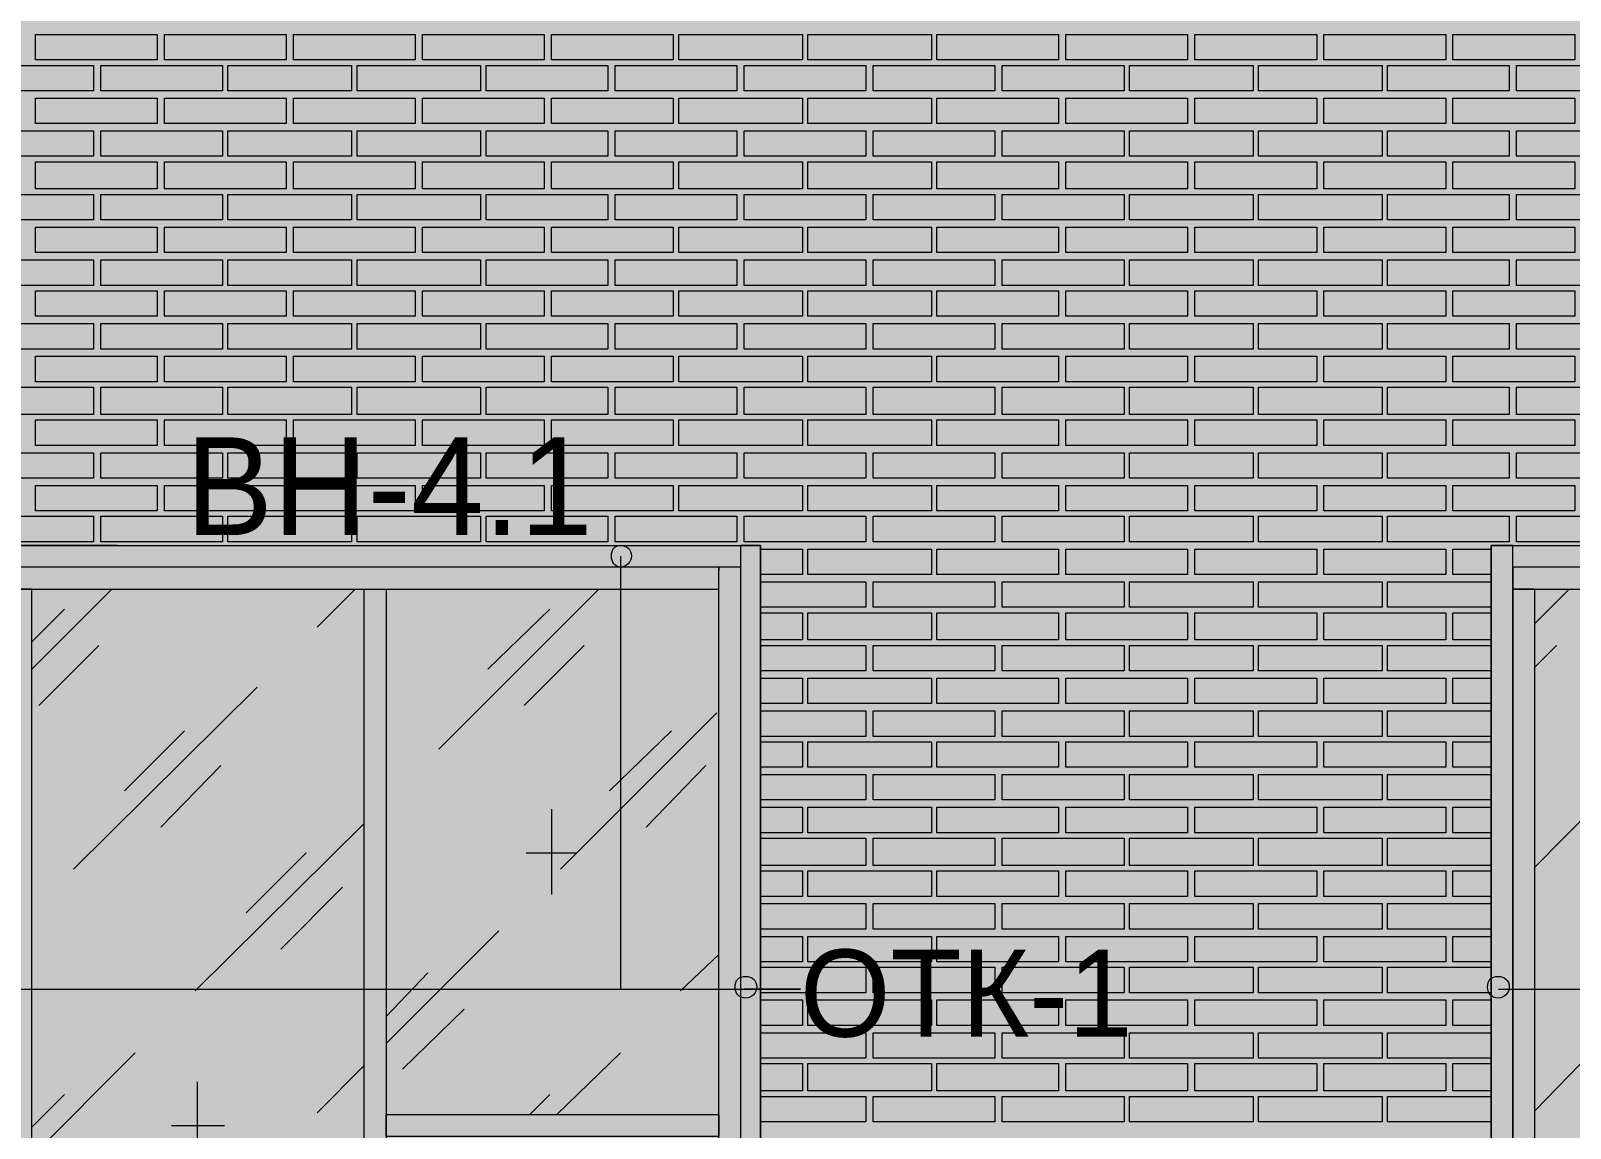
# Model space of a CAD drawing. Header units: millimetres. Extents: x -28928 to 100580, y -22867 to 36490.
# Drawn here: x 31447 to 35031, y -2820 to -267 of the extents above; entities that cross this region are included whole.
import ezdxf

# ---------------------------------------------------------------- set-up
doc = ezdxf.new("R2010")
doc.units = ezdxf.units.MM
doc.layers.add('PDF _Геометрия', color=7, linetype='Continuous', true_color=0x8f8e8d)
doc.layers.add('PDF _Сплошная заливка', color=7, linetype='Continuous', true_color=0xffffff)
doc.layers.add('PDF _Текст', color=7, linetype='Continuous')

msp = doc.modelspace()

# ---------------------------------------------------------------- hatches: boundary and pattern name
at = {"layer": 'PDF _Сплошная заливка', "true_color": 0xdcd6cf, "transparency": 33554559}
h = msp.add_hatch(color=254, dxfattribs=at)
h.paths.add_polyline_path([(29617.6, 1544.1), (29617.6, 9028.4), (29486.4, 9028.4), (29486.4, 1544.1)])
h.paths.add_polyline_path([(47137.2, -1464), (47137.2, -4713.2), (55763.7, -4713.2), (55763.7, 1455.3), (29617.6, 1455.3), (29617.6, 1523), (29486.4, 1523), (29486.4, -4713.2), (45263, -4713.2), (45263, -1464)])

# ---------------------------------------------------------------- linework, layer by layer
at = {"layer": 'PDF _Геометрия', "lineweight": 9}
for points in [[(31741.4, -275.1), (31741.4, -334.3), (31458, -334.3), (31458, -275.1)], [(32041.8, -275.1), (32041.8, -334.3), (31758.4, -334.3), (31758.4, -275.1)], [(32342.2, -275.1), (32342.2, -334.3), (32058.7, -334.3), (32058.7, -275.1)], [(32642.6, -275.1), (32642.6, -334.3), (32359.1, -334.3), (32359.1, -275.1)], [(32943, -275.1), (32943, -334.3), (32659.5, -334.3), (32659.5, -275.1)], [(33243.4, -275.1), (33243.4, -334.3), (32955.7, -334.3), (32955.7, -275.1)], [(33543.7, -275.1), (33543.7, -334.3), (33256.1, -334.3), (33256.1, -275.1)], [(33839.9, -275.1), (33839.9, -334.3), (33556.4, -334.3), (33556.4, -275.1)], [(34140.3, -275.1), (34140.3, -334.3), (33856.8, -334.3), (33856.8, -275.1)], [(34440.7, -275.1), (34440.7, -334.3), (34157.2, -334.3), (34157.2, -275.1)], [(34741.1, -275.1), (34741.1, -334.3), (34457.6, -334.3), (34457.6, -275.1)], [(35041.4, -275.1), (35041.4, -334.3), (34758, -334.3), (34758, -275.1)], [(31593.4, -406.3), (31449.5, -406.3), (31309.9, -406.3), (31309.9, -347), (31449.5, -347), (31593.4, -347)], [(31893.7, -406.3), (31749.9, -406.3), (31610.3, -406.3), (31610.3, -347), (31749.9, -347), (31893.7, -347)], [(32194.1, -406.3), (32050.3, -406.3), (31906.4, -406.3), (31906.4, -347), (32050.3, -347), (32194.1, -347)], [(32494.5, -406.3), (32350.7, -406.3), (32206.8, -406.3), (32206.8, -347), (32350.7, -347), (32494.5, -347)], [(32790.7, -406.3), (32651.1, -406.3), (32507.2, -406.3), (32507.2, -347), (32651.1, -347), (32790.7, -347)], [(33091.1, -406.3), (32951.4, -406.3), (32807.6, -406.3), (32807.6, -347), (32951.4, -347), (33091.1, -347)], [(33391.4, -406.3), (33247.6, -406.3), (33108, -406.3), (33108, -347), (33247.6, -347), (33391.4, -347)], [(33691.8, -406.3), (33548, -406.3), (33408.4, -406.3), (33408.4, -347), (33548, -347), (33691.8, -347)], [(33992.2, -406.3), (33848.4, -406.3), (33708.7, -406.3), (33708.7, -347), (33848.4, -347), (33992.2, -347)], [(34292.6, -406.3), (34148.7, -406.3), (34004.9, -406.3), (34004.9, -347), (34148.7, -347), (34292.6, -347)], [(34593, -406.3), (34449.1, -406.3), (34305.3, -406.3), (34305.3, -347), (34449.1, -347), (34593, -347)], [(34889.1, -406.3), (34749.5, -406.3), (34605.7, -406.3), (34605.7, -347), (34749.5, -347), (34889.1, -347)], [(35189.5, -406.3), (35049.9, -406.3), (34906.1, -406.3), (34906.1, -347), (35049.9, -347), (35189.5, -347)], [(31741.4, -423.2), (31741.4, -482.4), (31458, -482.4), (31458, -423.2)], [(32041.8, -423.2), (32041.8, -482.4), (31758.4, -482.4), (31758.4, -423.2)], [(32342.2, -423.2), (32342.2, -482.4), (32058.7, -482.4), (32058.7, -423.2)], [(32642.6, -423.2), (32642.6, -482.4), (32359.1, -482.4), (32359.1, -423.2)], [(32943, -423.2), (32943, -482.4), (32659.5, -482.4), (32659.5, -423.2)], [(33243.4, -423.2), (33243.4, -482.4), (32955.7, -482.4), (32955.7, -423.2)], [(33543.7, -423.2), (33543.7, -482.4), (33256.1, -482.4), (33256.1, -423.2)], [(33839.9, -423.2), (33839.9, -482.4), (33556.4, -482.4), (33556.4, -423.2)], [(34140.3, -423.2), (34140.3, -482.4), (33856.8, -482.4), (33856.8, -423.2)], [(34440.7, -423.2), (34440.7, -482.4), (34157.2, -482.4), (34157.2, -423.2)], [(34741.1, -423.2), (34741.1, -482.4), (34457.6, -482.4), (34457.6, -423.2)], [(35041.4, -423.2), (35041.4, -482.4), (34758, -482.4), (34758, -423.2)], [(31593.4, -558.6), (31449.5, -558.6), (31309.9, -558.6), (31309.9, -499.3), (31449.5, -499.3), (31593.4, -499.3)], [(31893.7, -558.6), (31749.9, -558.6), (31610.3, -558.6), (31610.3, -499.3), (31749.9, -499.3), (31893.7, -499.3)], [(32194.1, -558.6), (32050.3, -558.6), (31906.4, -558.6), (31906.4, -499.3), (32050.3, -499.3), (32194.1, -499.3)], [(32494.5, -558.6), (32350.7, -558.6), (32206.8, -558.6), (32206.8, -499.3), (32350.7, -499.3), (32494.5, -499.3)], [(32790.7, -558.6), (32651.1, -558.6), (32507.2, -558.6), (32507.2, -499.3), (32651.1, -499.3), (32790.7, -499.3)], [(33091.1, -558.6), (32951.4, -558.6), (32807.6, -558.6), (32807.6, -499.3), (32951.4, -499.3), (33091.1, -499.3)], [(33391.4, -558.6), (33247.6, -558.6), (33108, -558.6), (33108, -499.3), (33247.6, -499.3), (33391.4, -499.3)], [(33691.8, -558.6), (33548, -558.6), (33408.4, -558.6), (33408.4, -499.3), (33548, -499.3), (33691.8, -499.3)], [(33992.2, -558.6), (33848.4, -558.6), (33708.7, -558.6), (33708.7, -499.3), (33848.4, -499.3), (33992.2, -499.3)], [(34292.6, -558.6), (34148.7, -558.6), (34004.9, -558.6), (34004.9, -499.3), (34148.7, -499.3), (34292.6, -499.3)], [(34593, -558.6), (34449.1, -558.6), (34305.3, -558.6), (34305.3, -499.3), (34449.1, -499.3), (34593, -499.3)], [(34889.1, -558.6), (34749.5, -558.6), (34605.7, -558.6), (34605.7, -499.3), (34749.5, -499.3), (34889.1, -499.3)], [(35189.5, -558.6), (35049.9, -558.6), (34906.1, -558.6), (34906.1, -499.3), (35049.9, -499.3), (35189.5, -499.3)], [(31741.4, -571.3), (31741.4, -634.7), (31458, -634.7), (31458, -571.3)], [(32041.8, -571.3), (32041.8, -634.7), (31758.4, -634.7), (31758.4, -571.3)], [(32342.2, -571.3), (32342.2, -634.7), (32058.7, -634.7), (32058.7, -571.3)], [(32642.6, -571.3), (32642.6, -634.7), (32359.1, -634.7), (32359.1, -571.3)], [(32943, -571.3), (32943, -634.7), (32659.5, -634.7), (32659.5, -571.3)], [(33243.4, -571.3), (33243.4, -634.7), (32955.7, -634.7), (32955.7, -571.3)], [(33543.7, -571.3), (33543.7, -634.7), (33256.1, -634.7), (33256.1, -571.3)], [(33839.9, -571.3), (33839.9, -634.7), (33556.4, -634.7), (33556.4, -571.3)], [(34140.3, -571.3), (34140.3, -634.7), (33856.8, -634.7), (33856.8, -571.3)], [(34440.7, -571.3), (34440.7, -634.7), (34157.2, -634.7), (34157.2, -571.3)], [(34741.1, -571.3), (34741.1, -634.7), (34457.6, -634.7), (34457.6, -571.3)], [(35041.4, -571.3), (35041.4, -634.7), (34758, -634.7), (34758, -571.3)], [(31593.4, -706.6), (31449.5, -706.6), (31309.9, -706.6), (31309.9, -647.4), (31449.5, -647.4), (31593.4, -647.4)], [(31893.7, -706.6), (31749.9, -706.6), (31610.3, -706.6), (31610.3, -647.4), (31749.9, -647.4), (31893.7, -647.4)], [(32194.1, -706.6), (32050.3, -706.6), (31906.4, -706.6), (31906.4, -647.4), (32050.3, -647.4), (32194.1, -647.4)], [(32494.5, -706.6), (32350.7, -706.6), (32206.8, -706.6), (32206.8, -647.4), (32350.7, -647.4), (32494.5, -647.4)], [(32790.7, -706.6), (32651.1, -706.6), (32507.2, -706.6), (32507.2, -647.4), (32651.1, -647.4), (32790.7, -647.4)], [(33091.1, -706.6), (32951.4, -706.6), (32807.6, -706.6), (32807.6, -647.4), (32951.4, -647.4), (33091.1, -647.4)], [(33391.4, -706.6), (33247.6, -706.6), (33108, -706.6), (33108, -647.4), (33247.6, -647.4), (33391.4, -647.4)], [(33691.8, -706.6), (33548, -706.6), (33408.4, -706.6), (33408.4, -647.4), (33548, -647.4), (33691.8, -647.4)], [(33992.2, -706.6), (33848.4, -706.6), (33708.7, -706.6), (33708.7, -647.4), (33848.4, -647.4), (33992.2, -647.4)], [(34292.6, -706.6), (34148.7, -706.6), (34004.9, -706.6), (34004.9, -647.4), (34148.7, -647.4), (34292.6, -647.4)], [(34593, -706.6), (34449.1, -706.6), (34305.3, -706.6), (34305.3, -647.4), (34449.1, -647.4), (34593, -647.4)], [(34889.1, -706.6), (34749.5, -706.6), (34605.7, -706.6), (34605.7, -647.4), (34749.5, -647.4), (34889.1, -647.4)], [(35189.5, -706.6), (35049.9, -706.6), (34906.1, -706.6), (34906.1, -647.4), (35049.9, -647.4), (35189.5, -647.4)], [(31741.4, -723.6), (31741.4, -782.8), (31458, -782.8), (31458, -723.6)], [(32041.8, -723.6), (32041.8, -782.8), (31758.4, -782.8), (31758.4, -723.6)], [(32342.2, -723.6), (32342.2, -782.8), (32058.7, -782.8), (32058.7, -723.6)], [(32642.6, -723.6), (32642.6, -782.8), (32359.1, -782.8), (32359.1, -723.6)], [(32943, -723.6), (32943, -782.8), (32659.5, -782.8), (32659.5, -723.6)], [(33243.4, -723.6), (33243.4, -782.8), (32955.7, -782.8), (32955.7, -723.6)], [(33543.7, -723.6), (33543.7, -782.8), (33256.1, -782.8), (33256.1, -723.6)], [(33839.9, -723.6), (33839.9, -782.8), (33556.4, -782.8), (33556.4, -723.6)], [(34140.3, -723.6), (34140.3, -782.8), (33856.8, -782.8), (33856.8, -723.6)], [(34440.7, -723.6), (34440.7, -782.8), (34157.2, -782.8), (34157.2, -723.6)], [(34741.1, -723.6), (34741.1, -782.8), (34457.6, -782.8), (34457.6, -723.6)], [(35041.4, -723.6), (35041.4, -782.8), (34758, -782.8), (34758, -723.6)], [(31593.4, -859), (31449.5, -859), (31309.9, -859), (31309.9, -799.7), (31449.5, -799.7), (31593.4, -799.7)], [(31893.7, -859), (31749.9, -859), (31610.3, -859), (31610.3, -799.7), (31749.9, -799.7), (31893.7, -799.7)], [(32194.1, -859), (32050.3, -859), (31906.4, -859), (31906.4, -799.7), (32050.3, -799.7), (32194.1, -799.7)], [(32494.5, -859), (32350.7, -859), (32206.8, -859), (32206.8, -799.7), (32350.7, -799.7), (32494.5, -799.7)], [(32790.7, -859), (32651.1, -859), (32507.2, -859), (32507.2, -799.7), (32651.1, -799.7), (32790.7, -799.7)], [(33091.1, -859), (32951.4, -859), (32807.6, -859), (32807.6, -799.7), (32951.4, -799.7), (33091.1, -799.7)], [(33391.4, -859), (33247.6, -859), (33108, -859), (33108, -799.7), (33247.6, -799.7), (33391.4, -799.7)], [(33691.8, -859), (33548, -859), (33408.4, -859), (33408.4, -799.7), (33548, -799.7), (33691.8, -799.7)], [(33992.2, -859), (33848.4, -859), (33708.7, -859), (33708.7, -799.7), (33848.4, -799.7), (33992.2, -799.7)], [(34292.6, -859), (34148.7, -859), (34004.9, -859), (34004.9, -799.7), (34148.7, -799.7), (34292.6, -799.7)], [(34593, -859), (34449.1, -859), (34305.3, -859), (34305.3, -799.7), (34449.1, -799.7), (34593, -799.7)], [(34889.1, -859), (34749.5, -859), (34605.7, -859), (34605.7, -799.7), (34749.5, -799.7), (34889.1, -799.7)], [(35189.5, -859), (35049.9, -859), (34906.1, -859), (34906.1, -799.7), (35049.9, -799.7), (35189.5, -799.7)], [(31741.4, -871.6), (31741.4, -930.9), (31458, -930.9), (31458, -871.6)], [(32041.8, -871.6), (32041.8, -930.9), (31758.4, -930.9), (31758.4, -871.6)], [(32342.2, -871.6), (32342.2, -930.9), (32058.7, -930.9), (32058.7, -871.6)], [(32642.6, -871.6), (32642.6, -930.9), (32359.1, -930.9), (32359.1, -871.6)], [(32943, -871.6), (32943, -930.9), (32659.5, -930.9), (32659.5, -871.6)], [(33243.4, -871.6), (33243.4, -930.9), (32955.7, -930.9), (32955.7, -871.6)], [(33543.7, -871.6), (33543.7, -930.9), (33256.1, -930.9), (33256.1, -871.6)], [(33839.9, -871.6), (33839.9, -930.9), (33556.4, -930.9), (33556.4, -871.6)], [(34140.3, -871.6), (34140.3, -930.9), (33856.8, -930.9), (33856.8, -871.6)], [(34440.7, -871.6), (34440.7, -930.9), (34157.2, -930.9), (34157.2, -871.6)], [(34741.1, -871.6), (34741.1, -930.9), (34457.6, -930.9), (34457.6, -871.6)], [(35041.4, -871.6), (35041.4, -930.9), (34758, -930.9), (34758, -871.6)], [(31593.4, -1007), (31449.5, -1007), (31309.9, -1007), (31309.9, -947.8), (31449.5, -947.8), (31593.4, -947.8)], [(31893.7, -1007), (31749.9, -1007), (31610.3, -1007), (31610.3, -947.8), (31749.9, -947.8), (31893.7, -947.8)], [(32194.1, -1007), (32050.3, -1007), (31906.4, -1007), (31906.4, -947.8), (32050.3, -947.8), (32194.1, -947.8)], [(32494.5, -1007), (32350.7, -1007), (32206.8, -1007), (32206.8, -947.8), (32350.7, -947.8), (32494.5, -947.8)], [(32790.7, -1007), (32651.1, -1007), (32507.2, -1007), (32507.2, -947.8), (32651.1, -947.8), (32790.7, -947.8)], [(33091.1, -1007), (32951.4, -1007), (32807.6, -1007), (32807.6, -947.8), (32951.4, -947.8), (33091.1, -947.8)], [(33391.4, -1007), (33247.6, -1007), (33108, -1007), (33108, -947.8), (33247.6, -947.8), (33391.4, -947.8)], [(33691.8, -1007), (33548, -1007), (33408.4, -1007), (33408.4, -947.8), (33548, -947.8), (33691.8, -947.8)], [(33992.2, -1007), (33848.4, -1007), (33708.7, -1007), (33708.7, -947.8), (33848.4, -947.8), (33992.2, -947.8)], [(34292.6, -1007), (34148.7, -1007), (34004.9, -1007), (34004.9, -947.8), (34148.7, -947.8), (34292.6, -947.8)], [(34593, -1007), (34449.1, -1007), (34305.3, -1007), (34305.3, -947.8), (34449.1, -947.8), (34593, -947.8)], [(34889.1, -1007), (34749.5, -1007), (34605.7, -1007), (34605.7, -947.8), (34749.5, -947.8), (34889.1, -947.8)], [(35189.5, -1007), (35049.9, -1007), (34906.1, -1007), (34906.1, -947.8), (35049.9, -947.8), (35189.5, -947.8)], [(31741.4, -1024), (31741.4, -1083.2), (31458, -1083.2), (31458, -1024)], [(32041.8, -1024), (32041.8, -1083.2), (31758.4, -1083.2), (31758.4, -1024)], [(32342.2, -1024), (32342.2, -1083.2), (32058.7, -1083.2), (32058.7, -1024)], [(32642.6, -1024), (32642.6, -1083.2), (32359.1, -1083.2), (32359.1, -1024)], [(32943, -1024), (32943, -1083.2), (32659.5, -1083.2), (32659.5, -1024)], [(33243.4, -1024), (33243.4, -1083.2), (32955.7, -1083.2), (32955.7, -1024)], [(33543.7, -1024), (33543.7, -1083.2), (33256.1, -1083.2), (33256.1, -1024)], [(33839.9, -1024), (33839.9, -1083.2), (33556.4, -1083.2), (33556.4, -1024)], [(34140.3, -1024), (34140.3, -1083.2), (33856.8, -1083.2), (33856.8, -1024)], [(34440.7, -1024), (34440.7, -1083.2), (34157.2, -1083.2), (34157.2, -1024)], [(34741.1, -1024), (34741.1, -1083.2), (34457.6, -1083.2), (34457.6, -1024)], [(35041.4, -1024), (35041.4, -1083.2), (34758, -1083.2), (34758, -1024)], [(31593.4, -1159.3), (31449.5, -1159.3), (31309.9, -1159.3), (31309.9, -1095.9), (31449.5, -1095.9), (31593.4, -1095.9)], [(31893.7, -1159.3), (31749.9, -1159.3), (31610.3, -1159.3), (31610.3, -1095.9), (31749.9, -1095.9), (31893.7, -1095.9)], [(32194.1, -1159.3), (32050.3, -1159.3), (31906.4, -1159.3), (31906.4, -1095.9), (32050.3, -1095.9), (32194.1, -1095.9)], [(32494.5, -1159.3), (32350.7, -1159.3), (32206.8, -1159.3), (32206.8, -1095.9), (32350.7, -1095.9), (32494.5, -1095.9)], [(32790.7, -1159.3), (32651.1, -1159.3), (32507.2, -1159.3), (32507.2, -1095.9), (32651.1, -1095.9), (32790.7, -1095.9)], [(33091.1, -1159.3), (32951.4, -1159.3), (32807.6, -1159.3), (32807.6, -1095.9), (32951.4, -1095.9), (33091.1, -1095.9)], [(33391.4, -1159.3), (33247.6, -1159.3), (33108, -1159.3), (33108, -1095.9), (33247.6, -1095.9), (33391.4, -1095.9)], [(33691.8, -1159.3), (33548, -1159.3), (33408.4, -1159.3), (33408.4, -1095.9), (33548, -1095.9), (33691.8, -1095.9)], [(33992.2, -1159.3), (33848.4, -1159.3), (33708.7, -1159.3), (33708.7, -1095.9), (33848.4, -1095.9), (33992.2, -1095.9)], [(34292.6, -1159.3), (34148.7, -1159.3), (34004.9, -1159.3), (34004.9, -1095.9), (34148.7, -1095.9), (34292.6, -1095.9)], [(34593, -1159.3), (34449.1, -1159.3), (34305.3, -1159.3), (34305.3, -1095.9), (34449.1, -1095.9), (34593, -1095.9)], [(34889.1, -1159.3), (34749.5, -1159.3), (34605.7, -1159.3), (34605.7, -1095.9), (34749.5, -1095.9), (34889.1, -1095.9)], [(35189.5, -1159.3), (35049.9, -1159.3), (34906.1, -1159.3), (34906.1, -1095.9), (35049.9, -1095.9), (35189.5, -1095.9)], [(31741.4, -1172), (31741.4, -1231.3), (31458, -1231.3), (31458, -1172)], [(32041.8, -1172), (32041.8, -1231.3), (31758.4, -1231.3), (31758.4, -1172)], [(32342.2, -1172), (32342.2, -1231.3), (32058.7, -1231.3), (32058.7, -1172)], [(32642.6, -1172), (32642.6, -1231.3), (32359.1, -1231.3), (32359.1, -1172)], [(32943, -1172), (32943, -1231.3), (32659.5, -1231.3), (32659.5, -1172)], [(33243.4, -1172), (33243.4, -1231.3), (32955.7, -1231.3), (32955.7, -1172)], [(33543.7, -1172), (33543.7, -1231.3), (33256.1, -1231.3), (33256.1, -1172)], [(33839.9, -1172), (33839.9, -1231.3), (33556.4, -1231.3), (33556.4, -1172)], [(34140.3, -1172), (34140.3, -1231.3), (33856.8, -1231.3), (33856.8, -1172)], [(34440.7, -1172), (34440.7, -1231.3), (34157.2, -1231.3), (34157.2, -1172)], [(34741.1, -1172), (34741.1, -1231.3), (34457.6, -1231.3), (34457.6, -1172)], [(35041.4, -1172), (35041.4, -1231.3), (34758, -1231.3), (34758, -1172)], [(31593.4, -1307.4), (31449.5, -1307.4), (31309.9, -1307.4), (31309.9, -1248.2), (31449.5, -1248.2), (31593.4, -1248.2)], [(31893.7, -1307.4), (31749.9, -1307.4), (31610.3, -1307.4), (31610.3, -1248.2), (31749.9, -1248.2), (31893.7, -1248.2)], [(32194.1, -1307.4), (32050.3, -1307.4), (31906.4, -1307.4), (31906.4, -1248.2), (32050.3, -1248.2), (32194.1, -1248.2)], [(32494.5, -1307.4), (32350.7, -1307.4), (32206.8, -1307.4), (32206.8, -1248.2), (32350.7, -1248.2), (32494.5, -1248.2)], [(32790.7, -1307.4), (32651.1, -1307.4), (32507.2, -1307.4), (32507.2, -1248.2), (32651.1, -1248.2), (32790.7, -1248.2)], [(33091.1, -1307.4), (32951.4, -1307.4), (32807.6, -1307.4), (32807.6, -1248.2), (32951.4, -1248.2), (33091.1, -1248.2)], [(33391.4, -1307.4), (33247.6, -1307.4), (33108, -1307.4), (33108, -1248.2), (33247.6, -1248.2), (33391.4, -1248.2)], [(33691.8, -1307.4), (33548, -1307.4), (33408.4, -1307.4), (33408.4, -1248.2), (33548, -1248.2), (33691.8, -1248.2)], [(33992.2, -1307.4), (33848.4, -1307.4), (33708.7, -1307.4), (33708.7, -1248.2), (33848.4, -1248.2), (33992.2, -1248.2)], [(34292.6, -1307.4), (34148.7, -1307.4), (34004.9, -1307.4), (34004.9, -1248.2), (34148.7, -1248.2), (34292.6, -1248.2)], [(34593, -1307.4), (34449.1, -1307.4), (34305.3, -1307.4), (34305.3, -1248.2), (34449.1, -1248.2), (34593, -1248.2)], [(34889.1, -1307.4), (34749.5, -1307.4), (34605.7, -1307.4), (34605.7, -1248.2), (34749.5, -1248.2), (34889.1, -1248.2)], [(35189.5, -1307.4), (35049.9, -1307.4), (34906.1, -1307.4), (34906.1, -1248.2), (35049.9, -1248.2), (35189.5, -1248.2)], [(31741.4, -1324.3), (31741.4, -1383.6), (31458, -1383.6), (31458, -1324.3)], [(32041.8, -1324.3), (32041.8, -1383.6), (31758.4, -1383.6), (31758.4, -1324.3)], [(32342.2, -1324.3), (32342.2, -1383.6), (32058.7, -1383.6), (32058.7, -1324.3)], [(32642.6, -1324.3), (32642.6, -1383.6), (32359.1, -1383.6), (32359.1, -1324.3)], [(32943, -1324.3), (32943, -1383.6), (32659.5, -1383.6), (32659.5, -1324.3)], [(33243.4, -1324.3), (33243.4, -1383.6), (32955.7, -1383.6), (32955.7, -1324.3)], [(33543.7, -1324.3), (33543.7, -1383.6), (33256.1, -1383.6), (33256.1, -1324.3)], [(33839.9, -1324.3), (33839.9, -1383.6), (33556.4, -1383.6), (33556.4, -1324.3)], [(34140.3, -1324.3), (34140.3, -1383.6), (33856.8, -1383.6), (33856.8, -1324.3)], [(34440.7, -1324.3), (34440.7, -1383.6), (34157.2, -1383.6), (34157.2, -1324.3)], [(34741.1, -1324.3), (34741.1, -1383.6), (34457.6, -1383.6), (34457.6, -1324.3)], [(35041.4, -1324.3), (35041.4, -1383.6), (34758, -1383.6), (34758, -1324.3)], [(31593.4, -1455.5), (31449.5, -1455.5), (31309.9, -1455.5), (31309.9, -1396.3), (31449.5, -1396.3), (31593.4, -1396.3)], [(31893.7, -1455.5), (31749.9, -1455.5), (31610.3, -1455.5), (31610.3, -1396.3), (31749.9, -1396.3), (31893.7, -1396.3)], [(32194.1, -1455.5), (32050.3, -1455.5), (31906.4, -1455.5), (31906.4, -1396.3), (32050.3, -1396.3), (32194.1, -1396.3)], [(32494.5, -1455.5), (32350.7, -1455.5), (32206.8, -1455.5), (32206.8, -1396.3), (32350.7, -1396.3), (32494.5, -1396.3)], [(32790.7, -1455.5), (32651.1, -1455.5), (32507.2, -1455.5), (32507.2, -1396.3), (32651.1, -1396.3), (32790.7, -1396.3)], [(33091.1, -1455.5), (32951.4, -1455.5), (32807.6, -1455.5), (32807.6, -1396.3), (32951.4, -1396.3), (33091.1, -1396.3)], [(33391.4, -1455.5), (33247.6, -1455.5), (33108, -1455.5), (33108, -1396.3), (33247.6, -1396.3), (33391.4, -1396.3)], [(33691.8, -1455.5), (33548, -1455.5), (33408.4, -1455.5), (33408.4, -1396.3), (33548, -1396.3), (33691.8, -1396.3)], [(33992.2, -1455.5), (33848.4, -1455.5), (33708.7, -1455.5), (33708.7, -1396.3), (33848.4, -1396.3), (33992.2, -1396.3)], [(34292.6, -1455.5), (34148.7, -1455.5), (34004.9, -1455.5), (34004.9, -1396.3), (34148.7, -1396.3), (34292.6, -1396.3)], [(34593, -1455.5), (34449.1, -1455.5), (34305.3, -1455.5), (34305.3, -1396.3), (34449.1, -1396.3), (34593, -1396.3)], [(34889.1, -1455.5), (34749.5, -1455.5), (34605.7, -1455.5), (34605.7, -1396.3), (34749.5, -1396.3), (34889.1, -1396.3)], [(35189.5, -1455.5), (35049.9, -1455.5), (34906.1, -1455.5), (34906.1, -1396.3), (35049.9, -1396.3), (35189.5, -1396.3)], [(33543.7, -1472.4), (33543.7, -1531.6), (33256.1, -1531.6), (33256.1, -1472.4)], [(33839.9, -1472.4), (33839.9, -1531.6), (33556.4, -1531.6), (33556.4, -1472.4)], [(34140.3, -1472.4), (34140.3, -1531.6), (33856.8, -1531.6), (33856.8, -1472.4)], [(34440.7, -1472.4), (34440.7, -1531.6), (34157.2, -1531.6), (34157.2, -1472.4)], [(34741.1, -1472.4), (34741.1, -1531.6), (34457.6, -1531.6), (34457.6, -1472.4)], [(33691.8, -1607.8), (33548, -1607.8), (33408.4, -1607.8), (33408.4, -1548.6), (33548, -1548.6), (33691.8, -1548.6)], [(33992.2, -1607.8), (33848.4, -1607.8), (33708.7, -1607.8), (33708.7, -1548.6), (33848.4, -1548.6), (33992.2, -1548.6)], [(34292.6, -1607.8), (34148.7, -1607.8), (34004.9, -1607.8), (34004.9, -1548.6), (34148.7, -1548.6), (34292.6, -1548.6)], [(34593, -1607.8), (34449.1, -1607.8), (34305.3, -1607.8), (34305.3, -1548.6), (34449.1, -1548.6), (34593, -1548.6)], [(33543.7, -1620.5), (33543.7, -1684), (33256.1, -1684), (33256.1, -1620.5)], [(33839.9, -1620.5), (33839.9, -1684), (33556.4, -1684), (33556.4, -1620.5)], [(34140.3, -1620.5), (34140.3, -1684), (33856.8, -1684), (33856.8, -1620.5)], [(34440.7, -1620.5), (34440.7, -1684), (34157.2, -1684), (34157.2, -1620.5)], [(34741.1, -1620.5), (34741.1, -1684), (34457.6, -1684), (34457.6, -1620.5)], [(33691.8, -1755.9), (33548, -1755.9), (33408.4, -1755.9), (33408.4, -1696.6), (33548, -1696.6), (33691.8, -1696.6)], [(33992.2, -1755.9), (33848.4, -1755.9), (33708.7, -1755.9), (33708.7, -1696.6), (33848.4, -1696.6), (33992.2, -1696.6)], [(34292.6, -1755.9), (34148.7, -1755.9), (34004.9, -1755.9), (34004.9, -1696.6), (34148.7, -1696.6), (34292.6, -1696.6)], [(34593, -1755.9), (34449.1, -1755.9), (34305.3, -1755.9), (34305.3, -1696.6), (34449.1, -1696.6), (34593, -1696.6)], [(33543.7, -1772.8), (33543.7, -1832), (33256.1, -1832), (33256.1, -1772.8)], [(33839.9, -1772.8), (33839.9, -1832), (33556.4, -1832), (33556.4, -1772.8)], [(34140.3, -1772.8), (34140.3, -1832), (33856.8, -1832), (33856.8, -1772.8)], [(34440.7, -1772.8), (34440.7, -1832), (34157.2, -1832), (34157.2, -1772.8)], [(34741.1, -1772.8), (34741.1, -1832), (34457.6, -1832), (34457.6, -1772.8)], [(33691.8, -1908.2), (33548, -1908.2), (33408.4, -1908.2), (33408.4, -1849), (33548, -1849), (33691.8, -1849)], [(33992.2, -1908.2), (33848.4, -1908.2), (33708.7, -1908.2), (33708.7, -1849), (33848.4, -1849), (33992.2, -1849)], [(34292.6, -1908.2), (34148.7, -1908.2), (34004.9, -1908.2), (34004.9, -1849), (34148.7, -1849), (34292.6, -1849)], [(34593, -1908.2), (34449.1, -1908.2), (34305.3, -1908.2), (34305.3, -1849), (34449.1, -1849), (34593, -1849)], [(33543.7, -1920.9), (33543.7, -1980.1), (33256.1, -1980.1), (33256.1, -1920.9)], [(33839.9, -1920.9), (33839.9, -1980.1), (33556.4, -1980.1), (33556.4, -1920.9)], [(34140.3, -1920.9), (34140.3, -1980.1), (33856.8, -1980.1), (33856.8, -1920.9)], [(34440.7, -1920.9), (34440.7, -1980.1), (34157.2, -1980.1), (34157.2, -1920.9)], [(34741.1, -1920.9), (34741.1, -1980.1), (34457.6, -1980.1), (34457.6, -1920.9)], [(33691.8, -2056.3), (33548, -2056.3), (33408.4, -2056.3), (33408.4, -1997), (33548, -1997), (33691.8, -1997)], [(33992.2, -2056.3), (33848.4, -2056.3), (33708.7, -2056.3), (33708.7, -1997), (33848.4, -1997), (33992.2, -1997)], [(34292.6, -2056.3), (34148.7, -2056.3), (34004.9, -2056.3), (34004.9, -1997), (34148.7, -1997), (34292.6, -1997)], [(34593, -2056.3), (34449.1, -2056.3), (34305.3, -2056.3), (34305.3, -1997), (34449.1, -1997), (34593, -1997)], [(33543.7, -2073.2), (33543.7, -2132.4), (33256.1, -2132.4), (33256.1, -2073.2)], [(33839.9, -2073.2), (33839.9, -2132.4), (33556.4, -2132.4), (33556.4, -2073.2)], [(34140.3, -2073.2), (34140.3, -2132.4), (33856.8, -2132.4), (33856.8, -2073.2)], [(34440.7, -2073.2), (34440.7, -2132.4), (34157.2, -2132.4), (34157.2, -2073.2)], [(34741.1, -2073.2), (34741.1, -2132.4), (34457.6, -2132.4), (34457.6, -2073.2)], [(33691.8, -2208.6), (33548, -2208.6), (33408.4, -2208.6), (33408.4, -2145.1), (33548, -2145.1), (33691.8, -2145.1)], [(33992.2, -2208.6), (33848.4, -2208.6), (33708.7, -2208.6), (33708.7, -2145.1), (33848.4, -2145.1), (33992.2, -2145.1)], [(34292.6, -2208.6), (34148.7, -2208.6), (34004.9, -2208.6), (34004.9, -2145.1), (34148.7, -2145.1), (34292.6, -2145.1)], [(34593, -2208.6), (34449.1, -2208.6), (34305.3, -2208.6), (34305.3, -2145.1), (34449.1, -2145.1), (34593, -2145.1)], [(33543.7, -2221.3), (33543.7, -2280.5), (33256.1, -2280.5), (33256.1, -2221.3)], [(33839.9, -2221.3), (33839.9, -2280.5), (33556.4, -2280.5), (33556.4, -2221.3)], [(34140.3, -2221.3), (34140.3, -2280.5), (33856.8, -2280.5), (33856.8, -2221.3)], [(34440.7, -2221.3), (34440.7, -2280.5), (34157.2, -2280.5), (34157.2, -2221.3)], [(34741.1, -2221.3), (34741.1, -2280.5), (34457.6, -2280.5), (34457.6, -2221.3)], [(33691.8, -2356.6), (33548, -2356.6), (33408.4, -2356.6), (33408.4, -2297.4), (33548, -2297.4), (33691.8, -2297.4)], [(33992.2, -2356.6), (33848.4, -2356.6), (33708.7, -2356.6), (33708.7, -2297.4), (33848.4, -2297.4), (33992.2, -2297.4)], [(34292.6, -2356.6), (34148.7, -2356.6), (34004.9, -2356.6), (34004.9, -2297.4), (34148.7, -2297.4), (34292.6, -2297.4)], [(34593, -2356.6), (34449.1, -2356.6), (34305.3, -2356.6), (34305.3, -2297.4), (34449.1, -2297.4), (34593, -2297.4)], [(33543.7, -2373.6), (33543.7, -2432.8), (33256.1, -2432.8), (33256.1, -2373.6)], [(33839.9, -2373.6), (33839.9, -2432.8), (33556.4, -2432.8), (33556.4, -2373.6)], [(34140.3, -2373.6), (34140.3, -2432.8), (33856.8, -2432.8), (33856.8, -2373.6)], [(34440.7, -2373.6), (34440.7, -2432.8), (34157.2, -2432.8), (34157.2, -2373.6)], [(34741.1, -2373.6), (34741.1, -2432.8), (34457.6, -2432.8), (34457.6, -2373.6)], [(33691.8, -2504.7), (33548, -2504.7), (33408.4, -2504.7), (33408.4, -2445.5), (33548, -2445.5), (33691.8, -2445.5)], [(33992.2, -2504.7), (33848.4, -2504.7), (33708.7, -2504.7), (33708.7, -2445.5), (33848.4, -2445.5), (33992.2, -2445.5)], [(34292.6, -2504.7), (34148.7, -2504.7), (34004.9, -2504.7), (34004.9, -2445.5), (34148.7, -2445.5), (34292.6, -2445.5)], [(34593, -2504.7), (34449.1, -2504.7), (34305.3, -2504.7), (34305.3, -2445.5), (34449.1, -2445.5), (34593, -2445.5)], [(33543.7, -2521.6), (33543.7, -2580.9), (33256.1, -2580.9), (33256.1, -2521.6)], [(33839.9, -2521.6), (33839.9, -2580.9), (33556.4, -2580.9), (33556.4, -2521.6)], [(34140.3, -2521.6), (34140.3, -2580.9), (33856.8, -2580.9), (33856.8, -2521.6)], [(34440.7, -2521.6), (34440.7, -2580.9), (34157.2, -2580.9), (34157.2, -2521.6)], [(34741.1, -2521.6), (34741.1, -2580.9), (34457.6, -2580.9), (34457.6, -2521.6)], [(33691.8, -2657), (33548, -2657), (33408.4, -2657), (33408.4, -2597.8), (33548, -2597.8), (33691.8, -2597.8)], [(33992.2, -2657), (33848.4, -2657), (33708.7, -2657), (33708.7, -2597.8), (33848.4, -2597.8), (33992.2, -2597.8)], [(34292.6, -2657), (34148.7, -2657), (34004.9, -2657), (34004.9, -2597.8), (34148.7, -2597.8), (34292.6, -2597.8)], [(34593, -2657), (34449.1, -2657), (34305.3, -2657), (34305.3, -2597.8), (34449.1, -2597.8), (34593, -2597.8)], [(33543.7, -2669.7), (33543.7, -2733.2), (33256.1, -2733.2), (33256.1, -2669.7)], [(33839.9, -2669.7), (33839.9, -2733.2), (33556.4, -2733.2), (33556.4, -2669.7)], [(34140.3, -2669.7), (34140.3, -2733.2), (33856.8, -2733.2), (33856.8, -2669.7)], [(34440.7, -2669.7), (34440.7, -2733.2), (34157.2, -2733.2), (34157.2, -2669.7)], [(34741.1, -2669.7), (34741.1, -2733.2), (34457.6, -2733.2), (34457.6, -2669.7)], [(33691.8, -2805.1), (33548, -2805.1), (33408.4, -2805.1), (33408.4, -2745.9), (33548, -2745.9), (33691.8, -2745.9)], [(33992.2, -2805.1), (33848.4, -2805.1), (33708.7, -2805.1), (33708.7, -2745.9), (33848.4, -2745.9), (33992.2, -2745.9)], [(34292.6, -2805.1), (34148.7, -2805.1), (34004.9, -2805.1), (34004.9, -2745.9), (34148.7, -2745.9), (34292.6, -2745.9)], [(34593, -2805.1), (34449.1, -2805.1), (34305.3, -2805.1), (34305.3, -2745.9), (34449.1, -2745.9), (34593, -2745.9)]]:
    msp.add_lwpolyline(points, close=True, dxfattribs=at)
at = {"layer": 'PDF _Геометрия', "color": 7, "lineweight": 9}
for points in [[(31648.4, -1464), (31204.1, -1464), (31030.7, -1464), (31030.7, -1163.6), (30231.1, -1163.6)], [(31348, -1464), (33146.1, -1464), (33146.1, -4163.2), (33146.1, -4087), (33146.1, -2813.6), (33146.1, -1540.1), (33146.1, -1464), (33099.5, -1464), (33099.5, -1540.1), (33099.5, -2813.6), (33099.5, -4112.4), (33048.7, -4112.4), (33048.7, -2813.6), (33048.7, -1540.1)], [(34897.6, -4154.7), (34897.6, -4087), (34897.6, -2813.6), (34897.6, -4112.4), (34948.4, -4112.4), (34948.4, -2813.6), (34948.4, -1565.5), (34897.6, -1565.5), (34897.6, -2813.6), (34897.6, -1540.1), (34897.6, -1464), (34846.8, -1464), (34846.8, -1540.1), (34846.8, -2813.6), (34846.8, -4087), (34846.8, -4163.2), (34846.8, -1464), (36644.9, -1464)], [(32820.3, -1489.3), (32820.3, -2496.3), (33239.1, -2496.3), (33108, -2496.3)], [(33048.7, -1514.7), (33048.7, -1523.2)], [(33099.5, -1540.1), (33099.5, -2813.6), (33099.5, -4087), (33099.5, -4154.7)], [(31398.7, -4112.4), (31449.5, -4112.4), (31449.5, -2813.6), (31449.5, -1565.5), (31398.7, -1565.5)], [(31449.5, -1751.6), (31635.7, -1565.5)], [(32113.7, -1654.3), (32202.6, -1565.5)], [(32397.2, -1937.8), (32769.5, -1565.5)], [(34948.4, -1645.9), (35028.7, -1565.5)], [(31449.5, -1688.2), (31525.7, -1612)], [(32511.4, -1751.6), (32655.3, -1612)], [(31466.4, -1836.3), (31606.1, -1696.6)], [(32596.1, -1836.3), (32735.7, -1696.6)], [(34948.4, -1747.4), (34999.1, -1696.6)], [(31546.8, -2217), (31974.1, -1794)], [(34948.4, -2212.8), (35363, -1794)], [(32680.7, -2217), (33044.5, -1853.2)], [(31665.3, -2035.1), (31804.9, -1895.5)], [(32794.9, -2035.1), (32938.7, -1895.5)], [(31749.9, -2119.7), (31889.5, -1975.9)], [(32879.5, -2119.7), (33019.1, -1975.9)], [(32659.5, -2077.4), (32659.5, -2276.3)], [(31830.3, -2500.5), (32223.7, -2111.3)], [(31948.7, -2318.6), (32088.4, -2179)], [(32600.3, -2179), (32718.7, -2179)], [(32029.1, -2403.2), (32173, -2259.3)], [(32274.5, -2623.2), (32536.8, -2360.9)], [(32959.9, -2500.5), (33048.7, -2415.9)], [(32274.5, -2559.7), (32371.8, -2458.2)], [(31364.9, -2496.3), (33239.1, -2496.3)], [(34863.7, -2496.3), (36738, -2496.3)], [(32312.6, -2682.4), (32456.4, -2542.8)], [(31449.5, -2885.5), (31690.7, -2644.3)], [(32672.2, -2788.2), (32820.3, -2644.3)], [(34948.4, -2779.7), (35079.5, -2644.3)], [(32113.7, -2784), (32223.7, -2674)], [(31834.5, -2712), (31834.5, -2915.1)], [(31449.5, -2817.8), (31525.7, -2741.6)], [(32608.7, -2788.2), (32655.3, -2741.6)], [(31775.3, -2813.6), (31898, -2813.6)]]:
    msp.add_lwpolyline(points, dxfattribs=at)
for points in [[(32249.1, -1514.7), (31398.7, -1514.7), (31398.7, -1565.5), (32249.1, -1565.5), (33048.7, -1565.5), (33048.7, -1514.7), (32249.1, -1514.7), (31424.1, -1514.7), (31398.7, -1514.7), (31398.7, -1464), (31424.1, -1464), (32249.1, -1464), (33074.1, -1464), (33099.5, -1464), (33099.5, -1514.7), (33074.1, -1514.7)], [(35748, -1514.7), (34897.6, -1514.7), (34897.6, -1565.5), (35748, -1565.5), (36547.6, -1565.5), (36547.6, -1514.7), (35748, -1514.7), (34923, -1514.7), (34897.6, -1514.7), (34897.6, -1464), (34923, -1464), (35748, -1464), (36568.7, -1464), (36594.1, -1464), (36594.1, -1514.7), (36568.7, -1514.7)], [(32274.5, -4112.4), (32223.7, -4112.4), (31449.5, -4112.4), (31449.5, -4061.6), (32223.7, -4061.6), (32223.7, -4112.4), (32223.7, -2813.6), (32223.7, -1565.5), (32274.5, -1565.5), (32274.5, -2813.6)], [(33048.7, -2839), (32274.5, -2839), (32274.5, -2788.2), (33048.7, -2788.2)]]:
    msp.add_lwpolyline(points, close=True, dxfattribs=at)
at = {"layer": 'PDF _Геометрия', "lineweight": 9}
for points in [[(33146.1, -1472.4), (33243.4, -1472.4), (33243.4, -1531.6), (33146.1, -1531.6)], [(34846.8, -1531.6), (34758, -1531.6), (34758, -1472.4), (34846.8, -1472.4)], [(33146.1, -1548.6), (33247.6, -1548.6), (33391.4, -1548.6), (33391.4, -1607.8), (33247.6, -1607.8), (33146.1, -1607.8)], [(34846.8, -1607.8), (34749.5, -1607.8), (34605.7, -1607.8), (34605.7, -1548.6), (34749.5, -1548.6), (34846.8, -1548.6)], [(33146.1, -1620.5), (33243.4, -1620.5), (33243.4, -1684), (33146.1, -1684)], [(34846.8, -1684), (34758, -1684), (34758, -1620.5), (34846.8, -1620.5)], [(33146.1, -1696.6), (33247.6, -1696.6), (33391.4, -1696.6), (33391.4, -1755.9), (33247.6, -1755.9), (33146.1, -1755.9)], [(34846.8, -1755.9), (34749.5, -1755.9), (34605.7, -1755.9), (34605.7, -1696.6), (34749.5, -1696.6), (34846.8, -1696.6)], [(33146.1, -1772.8), (33243.4, -1772.8), (33243.4, -1832), (33146.1, -1832)], [(34846.8, -1832), (34758, -1832), (34758, -1772.8), (34846.8, -1772.8)], [(33146.1, -1849), (33247.6, -1849), (33391.4, -1849), (33391.4, -1908.2), (33247.6, -1908.2), (33146.1, -1908.2)], [(34846.8, -1908.2), (34749.5, -1908.2), (34605.7, -1908.2), (34605.7, -1849), (34749.5, -1849), (34846.8, -1849)], [(33146.1, -1920.9), (33243.4, -1920.9), (33243.4, -1980.1), (33146.1, -1980.1)], [(34846.8, -1980.1), (34758, -1980.1), (34758, -1920.9), (34846.8, -1920.9)], [(33146.1, -1997), (33247.6, -1997), (33391.4, -1997), (33391.4, -2056.3), (33247.6, -2056.3), (33146.1, -2056.3)], [(34846.8, -2056.3), (34749.5, -2056.3), (34605.7, -2056.3), (34605.7, -1997), (34749.5, -1997), (34846.8, -1997)], [(33146.1, -2073.2), (33243.4, -2073.2), (33243.4, -2132.4), (33146.1, -2132.4)], [(34846.8, -2132.4), (34758, -2132.4), (34758, -2073.2), (34846.8, -2073.2)], [(33146.1, -2145.1), (33247.6, -2145.1), (33391.4, -2145.1), (33391.4, -2208.6), (33247.6, -2208.6), (33146.1, -2208.6)], [(34846.8, -2208.6), (34749.5, -2208.6), (34605.7, -2208.6), (34605.7, -2145.1), (34749.5, -2145.1), (34846.8, -2145.1)], [(33146.1, -2221.3), (33243.4, -2221.3), (33243.4, -2280.5), (33146.1, -2280.5)], [(34846.8, -2280.5), (34758, -2280.5), (34758, -2221.3), (34846.8, -2221.3)], [(33146.1, -2297.4), (33247.6, -2297.4), (33391.4, -2297.4), (33391.4, -2356.6), (33247.6, -2356.6), (33146.1, -2356.6)], [(34846.8, -2356.6), (34749.5, -2356.6), (34605.7, -2356.6), (34605.7, -2297.4), (34749.5, -2297.4), (34846.8, -2297.4)], [(33146.1, -2373.6), (33243.4, -2373.6), (33243.4, -2432.8), (33146.1, -2432.8)], [(34846.8, -2432.8), (34758, -2432.8), (34758, -2373.6), (34846.8, -2373.6)], [(33146.1, -2445.5), (33247.6, -2445.5), (33391.4, -2445.5), (33391.4, -2504.7), (33247.6, -2504.7), (33146.1, -2504.7)], [(34846.8, -2504.7), (34749.5, -2504.7), (34605.7, -2504.7), (34605.7, -2445.5), (34749.5, -2445.5), (34846.8, -2445.5)], [(33146.1, -2521.6), (33243.4, -2521.6), (33243.4, -2580.9), (33146.1, -2580.9)], [(34846.8, -2580.9), (34758, -2580.9), (34758, -2521.6), (34846.8, -2521.6)], [(33146.1, -2597.8), (33247.6, -2597.8), (33391.4, -2597.8), (33391.4, -2657), (33247.6, -2657), (33146.1, -2657)], [(34846.8, -2657), (34749.5, -2657), (34605.7, -2657), (34605.7, -2597.8), (34749.5, -2597.8), (34846.8, -2597.8)], [(33146.1, -2669.7), (33243.4, -2669.7), (33243.4, -2733.2), (33146.1, -2733.2)], [(34846.8, -2733.2), (34758, -2733.2), (34758, -2669.7), (34846.8, -2669.7)], [(33146.1, -2745.9), (33247.6, -2745.9), (33391.4, -2745.9), (33391.4, -2805.1), (33247.6, -2805.1), (33146.1, -2805.1)], [(34846.8, -2805.1), (34749.5, -2805.1), (34605.7, -2805.1), (34605.7, -2745.9), (34749.5, -2745.9), (34846.8, -2745.9)]]:
    msp.add_lwpolyline(points, dxfattribs=at)
at = {"layer": 'PDF _Геометрия', "color": 7, "lineweight": 9}
for points in [[(32799.1, -1489.3), (32799.1, -1472.4), (32807.6, -1464), (32820.3, -1464)], [(32799.1, -1489.3), (32799.1, -1472.4), (32807.6, -1464), (32820.3, -1464)], [(32820.3, -1464), (32833, -1464), (32845.7, -1472.4), (32845.7, -1489.3)], [(32820.3, -1464), (32833, -1464), (32845.7, -1472.4), (32845.7, -1489.3)], [(32820.3, -1514.7), (32807.6, -1514.7), (32799.1, -1502), (32799.1, -1489.3)], [(32820.3, -1514.7), (32807.6, -1514.7), (32799.1, -1502), (32799.1, -1489.3)], [(32845.7, -1489.3), (32845.7, -1502), (32833, -1514.7), (32820.3, -1514.7)], [(32845.7, -1489.3), (32845.7, -1502), (32833, -1514.7), (32820.3, -1514.7)], [(33086.8, -2492), (33086.8, -2475.1), (33095.3, -2466.6), (33112.2, -2466.6)], [(33086.8, -2492), (33086.8, -2475.1), (33095.3, -2466.6), (33112.2, -2466.6)], [(33112.2, -2466.6), (33124.9, -2466.6), (33137.6, -2475.1), (33137.6, -2492)], [(33112.2, -2466.6), (33124.9, -2466.6), (33137.6, -2475.1), (33137.6, -2492)], [(34838.4, -2492), (34838.4, -2475.1), (34846.8, -2466.6), (34863.7, -2466.6)], [(34838.4, -2492), (34838.4, -2475.1), (34846.8, -2466.6), (34863.7, -2466.6)], [(34863.7, -2466.6), (34876.4, -2466.6), (34889.1, -2475.1), (34889.1, -2492)], [(34863.7, -2466.6), (34876.4, -2466.6), (34889.1, -2475.1), (34889.1, -2492)], [(33112.2, -2517.4), (33095.3, -2517.4), (33086.8, -2504.7), (33086.8, -2492)], [(33112.2, -2517.4), (33095.3, -2517.4), (33086.8, -2504.7), (33086.8, -2492)], [(33137.6, -2492), (33137.6, -2504.7), (33124.9, -2517.4), (33112.2, -2517.4)], [(33137.6, -2492), (33137.6, -2504.7), (33124.9, -2517.4), (33112.2, -2517.4)], [(34863.7, -2517.4), (34846.8, -2517.4), (34838.4, -2504.7), (34838.4, -2492)], [(34863.7, -2517.4), (34846.8, -2517.4), (34838.4, -2504.7), (34838.4, -2492)], [(34889.1, -2492), (34889.1, -2504.7), (34876.4, -2517.4), (34863.7, -2517.4)], [(34889.1, -2492), (34889.1, -2504.7), (34876.4, -2517.4), (34863.7, -2517.4)]]:
    msp.add_open_spline(points, degree=3, dxfattribs=at)
at = {"layer": 'PDF _Сплошная заливка', "lineweight": 9, "transparency": 33554559}
for points in [[(31449.5, -1565.5), (31449.5, -4061.6), (32223.7, -1565.5), (32223.7, -4061.6)], [(32274.5, -1565.5), (32274.5, -2788.2), (33048.7, -1565.5), (33048.7, -2788.2)], [(34948.4, -1565.5), (34948.4, -4061.6), (35722.6, -1565.5), (35722.6, -4061.6)]]:
    msp.add_solid(points, dxfattribs=at)

# ---------------------------------------------------------------- texts
at = {"layer": 'PDF _Текст', "attachment_point": 4, "style": ''}
for s, insert, char_height in [('ВН-4.1', (31807.9, -1326.2), 227.71), ('ОТК-1', (33237.8, -2507.1), 202.56)]:
    msp.add_mtext(s, dxfattribs=dict(at, insert=insert, char_height=char_height))

doc.saveas('drawing.dxf')
